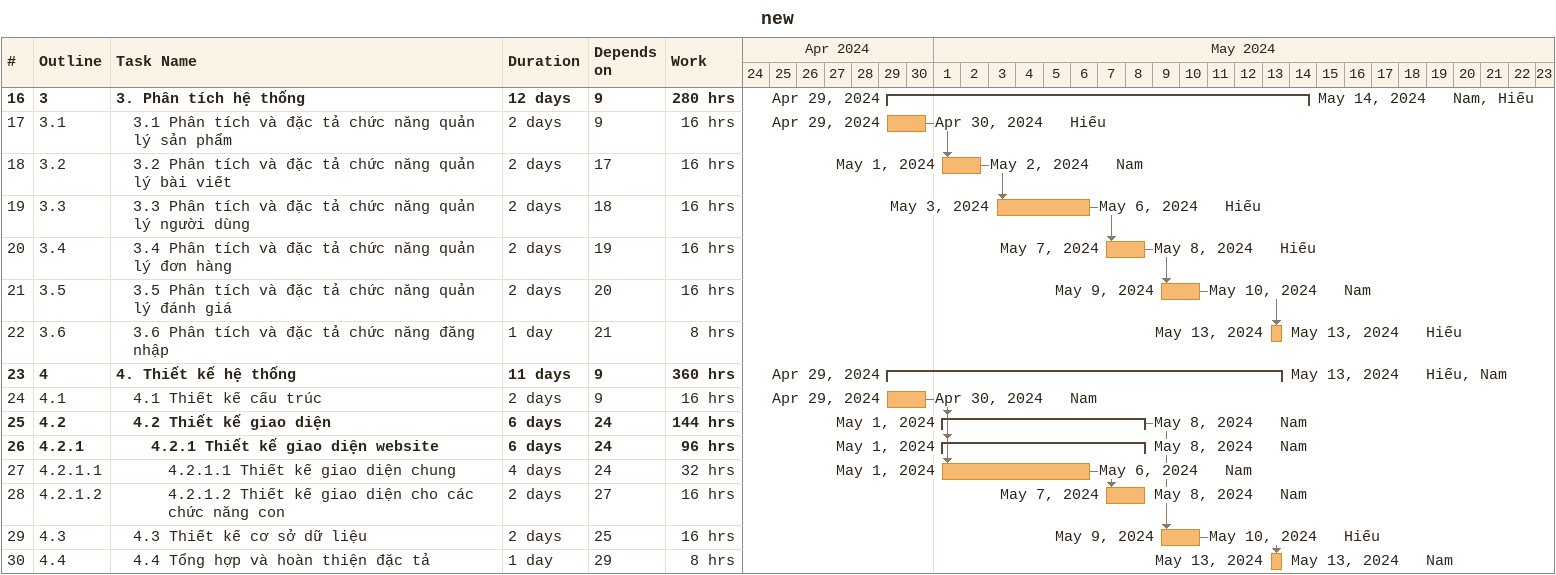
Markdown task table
new

| ID | WBS | Task | Duration | Start | Finish | Predecessors | Resources | Work (h) |
|---|---|---|---|---|---|---|---|---|
| 16 | 3 | **3. Phân tích hệ thống** | 12d | 2024-04-29 | 2024-05-14 | 9 | Nam, Hiếu | 280 |
| 17 | 3.1 | 3.1 Phân tích và đặc tả chức năng quản lý sản phẩm | 2d | 2024-04-29 | 2024-04-30 | 9 | Hiếu | 16 |
| 18 | 3.2 | 3.2 Phân tích và đặc tả chức năng quản lý bài viết | 2d | 2024-05-01 | 2024-05-02 | 17 | Nam | 16 |
| 19 | 3.3 | 3.3 Phân tích và đặc tả chức năng quản lý người dùng | 2d | 2024-05-03 | 2024-05-06 | 18 | Hiếu | 16 |
| 20 | 3.4 | 3.4 Phân tích và đặc tả chức năng quản lý đơn hàng | 2d | 2024-05-07 | 2024-05-08 | 19 | Hiếu | 16 |
| 21 | 3.5 | 3.5 Phân tích và đặc tả chức năng quản lý đánh giá | 2d | 2024-05-09 | 2024-05-10 | 20 | Nam | 16 |
| 22 | 3.6 | 3.6 Phân tích và đặc tả chức năng đăng nhập | 1d | 2024-05-13 | 2024-05-13 | 21 | Hiếu | 8 |
| 23 | 4 | **4. Thiết kế hệ thống** | 11d | 2024-04-29 | 2024-05-13 | 9 | Hiếu, Nam | 360 |
| 24 | 4.1 | 4.1 Thiết kế cấu trúc | 2d | 2024-04-29 | 2024-04-30 | 9 | Nam | 16 |
| 25 | 4.2 | **4.2 Thiết kế giao diện** | 6d | 2024-05-01 | 2024-05-08 | 24 | Nam | 144 |
| 26 | 4.2.1 | **4.2.1 Thiết kế giao diện website** | 6d | 2024-05-01 | 2024-05-08 | 24 | Nam | 96 |
| 27 | 4.2.1.1 | 4.2.1.1 Thiết kế giao diện chung | 4d | 2024-05-01 | 2024-05-06 | 24 | Nam | 32 |
| 28 | 4.2.1.2 | 4.2.1.2 Thiết kế giao diện cho các chức năng con | 2d | 2024-05-07 | 2024-05-08 | 27 | Nam | 16 |
| 29 | 4.3 | 4.3 Thiết kế cơ sở dữ liệu | 2d | 2024-05-09 | 2024-05-10 | 25 | Hiếu | 16 |
| 30 | 4.4 | 4.4 Tổng hợp và hoàn thiện đặc tả | 1d | 2024-05-13 | 2024-05-13 | 29 | Nam | 8 |
